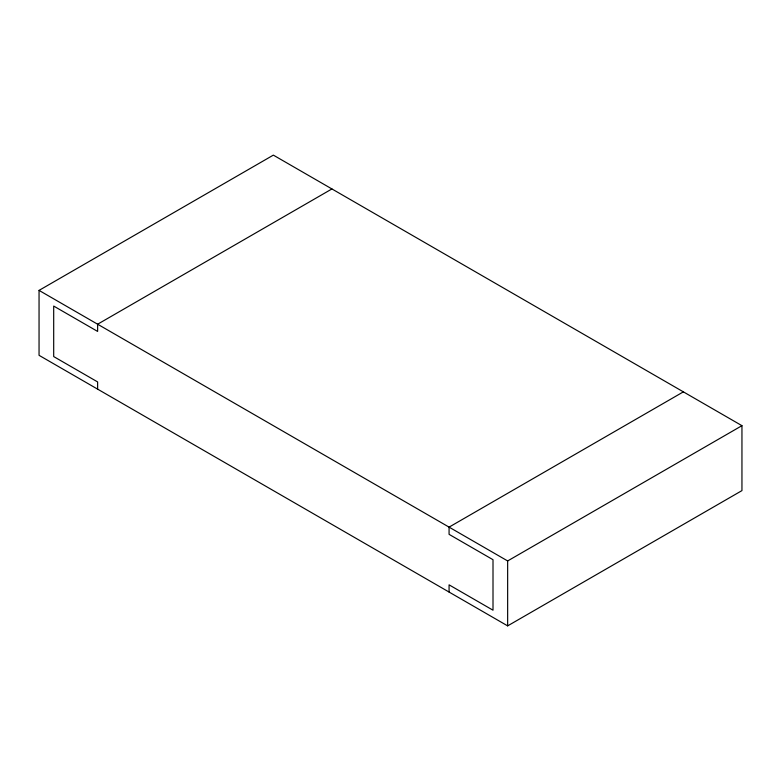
<?xml version="1.0" encoding="UTF-8"?>
<svg xmlns="http://www.w3.org/2000/svg" width="781" height="781" viewBox="0 0 781 781"><rect width="100%" height="100%" fill="white"/><g stroke="black" fill="none" stroke-linecap="round" stroke-linejoin="round"><path stroke-width="1.17" d="M39.05 290.395L273.35 155.126L741.95 425.674L741.95 490.605L507.65 625.874L39.05 355.326L39.05 290.395L507.65 560.943L741.95 425.674M331.925 188.943L97.625 324.213L97.625 331.427L53.694 306.064L53.694 356.566L97.625 381.929L97.625 389.143M683.375 391.857L449.075 527.126L449.075 534.341L493.006 559.704L493.006 610.205L449.075 584.842L449.075 592.057M507.65 560.943L507.65 625.874"/></g></svg>
